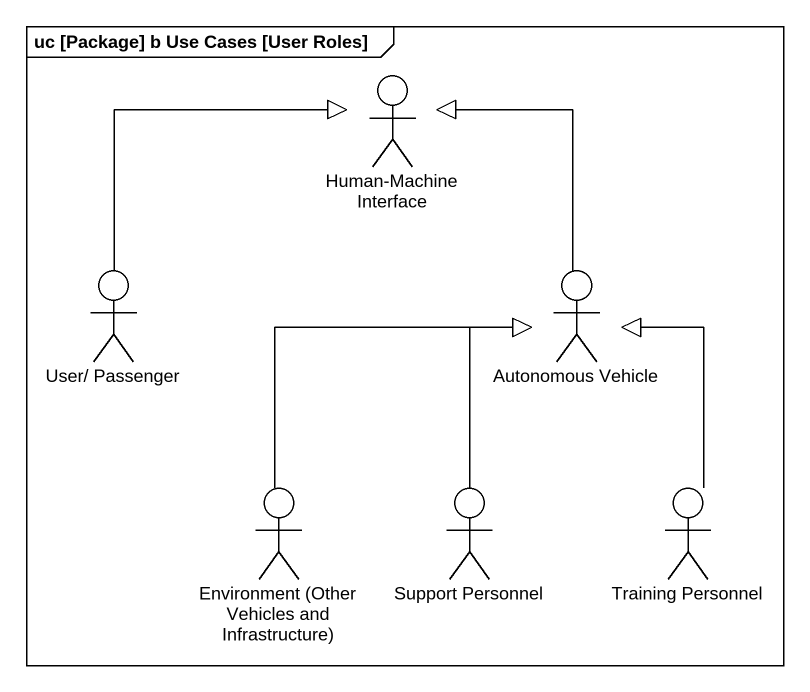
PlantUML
@startuml
mainframe uc [Package] b Use Cases [User Roles]
actor "Human-Machine Interface" as Human_Machine_Interface
actor "User/ Passenger" as User_Passenger
actor "Autonomous Vehicle" as Autonomous_Vehicle
actor "Environment (Other Vehicles and Infrastructure)" as Environment_Other_Vehicles
actor "Support Personnel" as Support_Personnel
actor "Training Personnel" as Training_Personnel
User_Passenger -up-|> Human_Machine_Interface
Autonomous_Vehicle -up-|> Human_Machine_Interface
Environment_Other_Vehicles -up-|> Autonomous_Vehicle
Support_Personnel -up-|> Autonomous_Vehicle
Training_Personnel -up-|> Autonomous_Vehicle
@enduml
